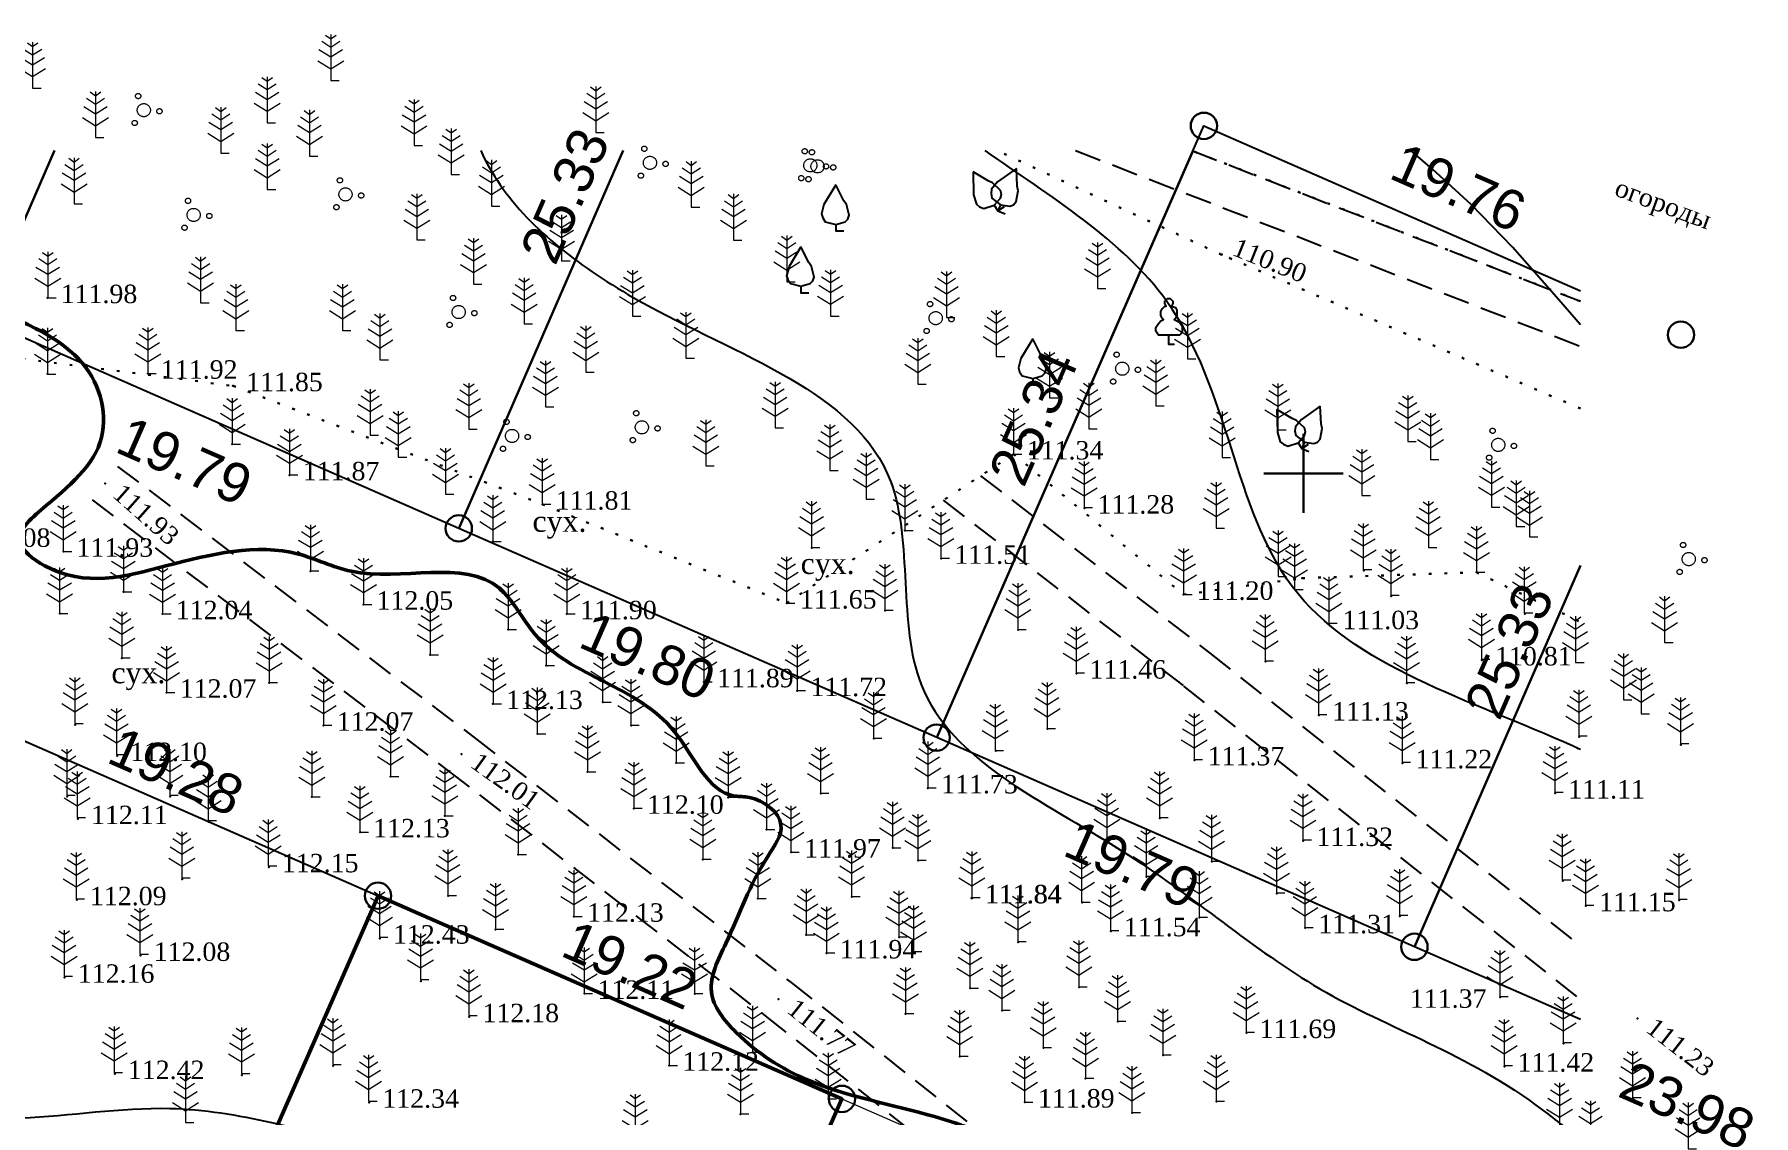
# Model space of a CAD drawing. Header units: millimetres. Extents: x 5405617.8 to 5405717.2, y 5525070.6 to 5525166.7.
# Drawn here: x 5405651.8 to 5405717.1, y 5525125.6 to 5525166.7 of the extents above; entities that cross this region are included whole.
import ezdxf
from ezdxf.enums import TextEntityAlignment as Align

# ---------------------------------------------------------------- set-up
doc = ezdxf.new("R2010")
doc.units = ezdxf.units.MM
for name, pattern in [('DASHEDX2', [1.5, 1, -0.5]), ('HIDDEN', [0.5, 0, -0.5]), ('суцільна', [50, 50, 0])]:
    doc.linetypes.add(name, pattern=pattern)
for name, color, linetype, lineweight in [('11900000', 1, 'Continuous', 30), ('Контур', 7, 'HIDDEN', 30), ('ТОЧКИ', 7, 'Continuous', 30), ('усл. знак', 7, 'суцільна', 20)]:
    doc.layers.add(name, color=color, linetype=linetype, lineweight=lineweight)
for name, color, linetype in [('SC007', 7, 'Continuous'), ('горизонтали', 42, 'Continuous'), ('дороги', 7, 'Continuous'), ('Ділянки_Межі', 10, 'Continuous'), ('надписи', 7, 'Continuous'), ('отметки', 7, 'Continuous'), ('промеры', 185, 'Continuous'), ('Растительность', 7, 'Continuous')]:
    doc.layers.add(name, color=color, linetype=linetype)
doc.styles.get("Standard").update_dxf_attribs({"font": 'arial.ttf'})
doc.styles.add('times', font='times.ttf')

# ---------------------------------------------------------------- blocks, each defined once
blk = doc.blocks.new('A$C51FE15A3')
at = {"layer": 'Растительность', "color": 94, "lineweight": 0}
for points in [[(-0.343, 1.489), (0, 1.267), (0.343, 1.489)], [(-0.201, 1.726), (0, 1.584), (0.201, 1.726)], [(0, 1.75), (0, 0), (0.319, 0)], [(-0.493, 0.753), (0, 0.444), (0.493, 0.753)], [(-0.447, 1.172), (0, 0.895), (0.447, 1.172)]]:
    blk.add_lwpolyline(points, dxfattribs=at)
blk = doc.blocks.new('A$C72385B22')
at = {"layer": 'усл. знак'}
for centre, radius in [((-0.02, 1.49), 0.25), ((0, 0), 0.625), ((-1.29, -0.64), 0.25), ((1.28, -0.76), 0.25)]:
    blk.add_circle(centre, radius, dxfattribs=at)
blk = doc.blocks.new('SYMBOL504')
at = {"layer": 'SC007'}
for points in [[(0, 4.375), (-1.125, 2.5), (-1.375, 1.625), (-1.25, 1.25), (-1, 0.875), (0, 0.625), (0.875, 0.875), (1.125, 1.125), (1.25, 1.5), (1, 2.5), (0.75, 2.875), (0, 4.375)], [(0, 0.625), (0, 0), (0.75, 0)]]:
    blk.add_lwpolyline(points, dxfattribs=at)
blk = doc.blocks.new('A$C2ACB5305')
at = {"layer": 'Растительность'}
blk.add_lwpolyline([(0.2, 0), (0.2, 0), (0, 0), (0, 0.35), (-0.4, 0.35), (-0.5, 0.5), (-0.5, 0.65), (-0.4, 0.8), (-0.3, 0.9), (-0.2, 0.95), (-0.25, 1), (-0.3, 1.1), (-0.3, 1.25), (-0.25, 1.35), (-0.15, 1.45), (-0.1, 1.45), (-0.15, 1.55), (-0.15, 1.65), (-0.05, 1.75), (0.05, 1.75), (0.15, 1.65), (0.15, 1.55), (0.1, 1.45), (0.25, 1.4), (0.3, 1.3), (0.3, 1.1), (0.25, 1), (0.2, 0.95), (0.4, 0.85), (0.5, 0.7), (0.5, 0.5), (0.45, 0.4), (0.4, 0.35), (0, 0.35)], dxfattribs=at)

msp = doc.modelspace()

# ---------------------------------------------------------------- linework, layer by layer
at = {"layer": '11900000', "color": 7}
for points in [[(5405700, 5525148.5, 0), (5405700, 5525151.5, 0)], [(5405700, 5525148.5, 0), (5405700, 5525151.5, 0)], [(5405698.5, 5525150, 0), (5405701.5, 5525150, 0)], [(5405698.5, 5525150, 0), (5405701.5, 5525150, 0)]]:
    msp.add_polyline3d(points, dxfattribs=at)
at = {"layer": 'горизонтали', "color": 32}
msp.add_polyline3d([(5405710.51, 5525155.636, 110.5), (5405709.607, 5525156.692, 110.5), (5405707.927, 5525158.582, 110.5), (5405706.357, 5525160.202, 110.5), (5405704.897, 5525161.542, 110.5), (5405704.076, 5525162.249, 110.5)], dxfattribs=at)
at = {"layer": 'горизонтали', "color": 32, "lineweight": 50}
msp.add_open_spline([(5405689.415, 5525124.321), (5405688.103, 5525124.879), (5405685.506, 5525125.878), (5405681.593, 5525126.517), (5405678.78, 5525128.29), (5405677.14, 5525130.319), (5405678.433, 5525132.778), (5405679.078, 5525134.709), (5405680.581, 5525136.764), (5405679.317, 5525137.765), (5405677.461, 5525137.677), (5405675.933, 5525141.885), (5405671.392, 5525142.304), (5405669.087, 5525147.106), (5405664.86, 5525145.566), (5405660.992, 5525147.54), (5405656.942, 5525146.548), (5405653.32, 5525145.539), (5405650.775, 5525147.512), (5405652.928, 5525149.325), (5405654.633, 5525150.791), (5405654.315, 5525153.841), (5405651.708, 5525155.999), (5405647.682, 5525156.882), (5405647.819, 5525160.071), (5405648.144, 5525161.419), (5405648.413, 5525162.249)], degree=3, knots=[105.96729, 105.96729, 105.96729, 105.96729, 109.295341, 114.328997, 117.562212, 119.373022, 121.295181, 124.95847, 126.253236, 127.841823, 128.392206, 131.73989, 138.209537, 140.411202, 146.07904, 148.174705, 153.227417, 157.82412, 159.162557, 160.836072, 164.352656, 165.903468, 169.284781, 174.080527, 175.575155, 178.192979, 178.192979, 178.192979, 178.192979], dxfattribs=at)
at = {"layer": 'горизонтали', "color": 32}
for points, knots in [([(5405668.773, 5525162.249), (5405668.979, 5525161.803), (5405670.226, 5525159.598), (5405675.866, 5525155.264), (5405686.057, 5525152.194), (5405683.856, 5525140.284), (5405693.398, 5525136.153), (5405700.485, 5525129.751), (5405706.655, 5525127.879), (5405710.037, 5525125.08), (5405710.51, 5525124.744)], [82.89905, 82.89905, 82.89905, 82.89905, 84.572332, 91.416886, 103.203288, 110.981143, 120.846627, 130.028893, 139.680741, 141.244679, 141.244679, 141.244679, 141.244679]), ([(5405710.51, 5525139.521), (5405710.419, 5525139.563), (5405706.445, 5525141.37), (5405697.553, 5525143.874), (5405697.05, 5525156.499), (5405690.353, 5525160.536), (5405687.922, 5525162.249)], [97.769226, 97.769226, 97.769226, 97.769226, 98.056517, 110.325842, 122.1396, 130.534851, 130.534851, 130.534851, 130.534851]), ([(5405627.766, 5525116.979), (5405629.426, 5525119.777), (5405633.716, 5525123.443), (5405642.682, 5525126.351), (5405650.521, 5525125.146), (5405657.722, 5525126.406), (5405665.591, 5525123.977), (5405675.141, 5525121.998), (5405684.025, 5525119.942), (5405689.831, 5525115.172), (5405695.924, 5525116.342), (5405701.643, 5525112.203), (5405707.314, 5525111.492), (5405710.108, 5525109.961), (5405710.51, 5525109.719)], [189.741605, 189.741605, 189.741605, 189.741605, 198.155168, 208.112251, 216.133304, 221.799072, 229.654194, 240.307675, 251.306516, 256.6977, 261.523915, 268.451351, 276.71451, 278.135589, 278.135589, 278.135589, 278.135589])]:
    msp.add_open_spline(points, degree=3, knots=knots, dxfattribs=at)
at = {"layer": 'дороги', "color": 7, "linetype": 'DASHEDX2'}
for points, elevation in [([(5405691.348, 5525162.249), (5405710.51, 5525154.824)], 112.445), ([(5405695.761, 5525162.249), (5405710.51, 5525156.531)], 112.445), ([(5405654.994, 5525150.267), (5405668.517, 5525139.985), (5405680.553, 5525130.68), (5405697.277, 5525117.467), (5405710.51, 5525106.969)], 111.93), ([(5405687.744, 5525149.908), (5405696.433, 5525143.19), (5405710.51, 5525132.068)], 110.99), ([(5405654.026, 5525148.993), (5405667.543, 5525138.715), (5405679.567, 5525129.42), (5405696.283, 5525116.213), (5405710.51, 5525104.926)], 111.93), ([(5405686.328, 5525148.98), (5405695.447, 5525141.93), (5405710.51, 5525130.029)], 110.99)]:
    msp.add_lwpolyline(points, dxfattribs=dict(at, elevation=elevation))
at = {"layer": 'Ділянки_Межі'}
for points in [[(5405710.51, 5525146.504), (5405704.21, 5525132.034), (5405686.078, 5525139.972), (5405696.219, 5525163.189), (5405710.51, 5525156.932)], [(5405652.603, 5525162.249), (5405649.808, 5525155.851), (5405635.195, 5525162.249)], [(5405674.181, 5525162.249), (5405667.94, 5525147.913), (5405649.808, 5525155.851), (5405652.603, 5525162.249)], [(5405695.809, 5525162.249), (5405686.078, 5525139.972), (5405667.94, 5525147.913), (5405674.181, 5525162.249)], [(5405710.51, 5525129.276), (5405704.21, 5525132.034), (5405710.51, 5525146.504)]]:
    msp.add_lwpolyline(points, dxfattribs=at)
msp.add_lwpolyline([(5405636.788, 5525117.886), (5405647.215, 5525141.703), (5405664.875, 5525133.972), (5405654.432, 5525110.161), (5405643.642, 5525114.885)], close=True, dxfattribs=at)
at = {"layer": 'Ділянки_Межі', "lineweight": 50}
msp.add_lwpolyline([(5405654.432, 5525110.161), (5405664.875, 5525133.972), (5405682.482, 5525126.263), (5405672.055, 5525102.446), (5405661.249, 5525107.177)], close=True, dxfattribs=at)
at = {"layer": 'Ділянки_Межі', "lineweight": 0}
msp.add_lwpolyline([(5405710.51, 5525108.876), (5405692.998, 5525093.277), (5405672.055, 5525102.446), (5405682.482, 5525126.263), (5405710.51, 5525113.993)], dxfattribs=at)
at = {"layer": 'Контур', "color": 7, "linetype": 'HIDDEN'}
for points, elevation in [([(5405624.73, 5525163.497), (5405626.28, 5525162.79), (5405632.31, 5525159.09), (5405642.05, 5525159.17), (5405650.794, 5525154.431), (5405659.38, 5525153.32), (5405671.11, 5525148.83), (5405680.38, 5525145.08), (5405688.995, 5525150.728), (5405695.45, 5525145.401), (5405699.954, 5525146.023), (5405706.561, 5525146.246), (5405710.51, 5525144.363)], 112.419), ([(5405710.51, 5525152.463), (5405696.89, 5525158.3), (5405688.368, 5525162.249)], 110.644), ([(5405710.51, 5525156.531), (5405695.761, 5525162.249)], 109.33)]:
    msp.add_lwpolyline(points, dxfattribs=dict(at, elevation=elevation))
at = {"layer": 'отметки', "color": 7}
for p in [(5405696.894, 5525158.303, 110.895), (5405652.332, 5525156.662, 111.981), (5405652.328, 5525153.773, 112.018), (5405656.136, 5525153.794, 111.92), (5405659.371, 5525153.319, 111.847), (5405659.341, 5525151.108, 111.948), (5405688.995, 5525150.728, 111.345), (5405661.52, 5525149.937, 111.871), (5405654.515, 5525149.622, 111.934), (5405671.121, 5525148.824, 111.813), (5405691.684, 5525148.675, 111.28), (5405669.231, 5525147.415, 111.947), (5405684.868, 5525147.836, 111.537), (5405652.934, 5525147.037, 111.934), (5405681.342, 5525147.177, 111.662), (5405686.249, 5525146.768, 111.515), (5405662.319, 5525146.295, 112.041), (5405699.954, 5525146.023, 110.986), (5405702.289, 5525146.318, 110.947), (5405706.561, 5525146.246, 110.87), (5405655.212, 5525145.501, 112.019), (5405695.45, 5525145.401, 111.197), (5405664.321, 5525145.029, 112.047), (5405680.389, 5525145.072, 111.648), (5405684.118, 5525144.791, 111.456), (5405703.327, 5525145.339, 110.921), (5405652.798, 5525144.677, 112.052), (5405656.7, 5525144.665, 112.038), (5405669.813, 5525144.074, 112.044), (5405672.045, 5525144.666, 111.896), (5405700.978, 5525144.288, 111.026), (5405708.395, 5525144.673, 110.894), (5405689.175, 5525144.058, 111.413), (5405655.15, 5525142.993, 112.103), (5405666.85, 5525143.112, 112.079), (5405698.554, 5525142.86, 111.189), (5405706.768, 5525142.912, 110.813), (5405671.262, 5525142.705, 112.042), (5405691.378, 5525142.411, 111.459), (5405656.851, 5525141.687, 112.068), (5405660.747, 5525142.058, 112.074), (5405677.243, 5525142.083, 111.891), (5405680.785, 5525141.746, 111.724), (5405703.926, 5525142.036, 111.103), (5405669.239, 5525141.258, 112.13), (5405673.407, 5525141.312, 112.039), (5405700.587, 5525140.821, 111.13), (5405653.385, 5525140.461, 112.1), (5405662.809, 5525140.433, 112.072), (5405674.478, 5525140.439, 112.046), (5405690.283, 5525140.307, 111.452), (5405670.929, 5525140.116, 112.086), (5405683.694, 5525139.938, 111.7), (5405710.465, 5525140.004, 110.975), (5405714.32, 5525139.704, 110.973), (5405654.973, 5525139.282, 112.099), (5405668.038, 5525139.342, 112.015), (5405676.196, 5525139.012, 112.051), (5405688.317, 5525139.475, 111.457), (5405695.862, 5525139.12, 111.375), (5405703.753, 5525139.009, 111.224), (5405665.352, 5525138.494, 112.096), (5405672.826, 5525138.675, 112.102), (5405653.08, 5525137.744, 112.1), (5405656.992, 5525137.737, 112.089), (5405662.36, 5525137.72, 112.118), (5405678.163, 5525137.704, 111.997), (5405681.681, 5525137.848, 111.909), (5405685.748, 5525138.056, 111.729), (5405709.549, 5525137.861, 111.115), (5405653.484, 5525136.89, 112.108), (5405667.413, 5525137.006, 112.121), (5405674.585, 5525137.282, 112.099), (5405694.553, 5525136.919, 111.362), (5405658.448, 5525136.783, 112.108), (5405664.192, 5525136.386, 112.134), (5405679.622, 5525136.485, 112.016), (5405680.551, 5525135.62, 111.975), (5405684.41, 5525135.786, 111.889), (5405692.539, 5525136.107, 111.512), (5405699.99, 5525136.06, 111.321), (5405660.728, 5525135.062, 112.153), (5405670.198, 5525135.531, 112.032), (5405677.202, 5525135.351, 112.071), (5405685.372, 5525135.311, 111.863), (5405696.526, 5525135.269, 111.386), (5405657.447, 5525134.6, 112.123), (5405694.04, 5525134.691, 111.49), (5405709.836, 5525134.533, 111.063), (5405653.443, 5525133.812, 112.09), (5405667.54, 5525133.972, 112.096), (5405679.295, 5525133.862, 111.979), (5405682.853, 5525133.93, 111.927), (5405687.404, 5525133.881, 111.837), (5405687.421, 5525133.886, 111.836), (5405691.593, 5525133.714, 111.595), (5405698.988, 5525134.051, 111.349), (5405714.255, 5525133.803, 111.147), (5405672.311, 5525133.186, 112.13), (5405696.053, 5525133.143, 111.505), (5405703.655, 5525133.201, 111.301), (5405710.717, 5525133.583, 111.153), (5405664.944, 5525132.354, 112.432), (5405669.331, 5525132.692, 112.118), (5405681.129, 5525132.486, 111.969), (5405684.649, 5525132.398, 111.857), (5405692.682, 5525132.634, 111.544), (5405700.062, 5525132.748, 111.314), (5405655.861, 5525131.699, 112.077), (5405681.896, 5525131.794, 111.943), (5405685.208, 5525131.84, 111.873), (5405689.165, 5525132.216, 111.798), (5405652.982, 5525130.869, 112.162), (5405666.501, 5525130.729, 112.187), (5405687.349, 5525130.459, 111.692), (5405691.485, 5525130.504, 111.691), (5405672.707, 5525130.259, 112.107), (5405676.901, 5525130.251, 112.031), (5405680.075, 5525130.043, 111.77), (5405707.468, 5525130.124, 111.375), (5405668.339, 5525129.373, 112.18), (5405684.897, 5525129.492, 111.95), (5405688.557, 5525129.614, 111.766), (5405692.948, 5525129.197, 111.729), (5405712.673, 5525129.311, 111.231), (5405697.833, 5525128.771, 111.685), (5405679.099, 5525128.039, 112.013), (5405686.96, 5525127.875, 111.852), (5405690.128, 5525128.197, 111.784), (5405694.668, 5525127.918, 111.701), (5405709.861, 5525128.364, 111.317), (5405654.881, 5525127.215, 112.423), (5405659.708, 5525127.166, 112.287), (5405663.179, 5525127.515, 112.282), (5405675.925, 5525127.531, 112.123), (5405707.623, 5525127.498, 111.416), (5405691.731, 5525127.036, 111.824), (5405664.539, 5525126.127, 112.339), (5405681.972, 5525126.254, 112.014), (5405689.422, 5525126.134, 111.888), (5405696.693, 5525126.169, 111.783), (5405712.507, 5525126.288, 111.408), (5405678.635, 5525125.686, 112.07), (5405693.498, 5525125.739, 111.869)]:
    msp.add_point(p, dxfattribs=at)
at = {"layer": 'ТОЧКИ'}
for centre in [(5405696.219, 5525163.189, 107.24), (5405714.323, 5525155.263), (5405667.94, 5525147.913), (5405686.075, 5525139.973), (5405664.875, 5525133.972, 107.24), (5405704.21, 5525132.034), (5405682.482, 5525126.263, 107.24)]:
    msp.add_circle(centre, 0.5, dxfattribs=at)

# ---------------------------------------------------------------- block references
at = {"layer": 'Растительность', "color": 7}
for name, p in [('A$C51FE15A3', (5405651.768, 5525164.615, 112.419)), ('A$C51FE15A3', (5405663.082, 5525164.91, 111.537)), ('A$C51FE15A3', (5405660.667, 5525163.299, 111.66)), ('A$C51FE15A3', (5405654.155, 5525162.749, 112.419)), ('A$C51FE15A3', (5405673.141, 5525162.938, 112.419)), ('A$C51FE15A3', (5405658.907, 5525162.154, 112.419)), ('A$C51FE15A3', (5405662.275, 5525162.042, 111.66)), ('A$C51FE15A3', (5405666.241, 5525162.441, 111.537)), ('A$C51FE15A3', (5405667.651, 5525161.338, 111.537)), ('A$C51FE15A3', (5405660.672, 5525160.774, 112.419)), ('A$C51FE15A3', (5405653.338, 5525160.231, 111.95)), ('A$C51FE15A3', (5405669.18, 5525160.144, 111.537)), ('A$C51FE15A3', (5405676.765, 5525160.105, 112.419)), ('A$C51FE15A3', (5405666.348, 5525158.859, 111.66)), ('A$C51FE15A3', (5405678.365, 5525158.854, 112.419)), ('A$C51FE15A3', (5405671.843, 5525158.062, 111.537)), ('A$C51FE15A3', (5405668.499, 5525157.177, 111.66)), ('A$C51FE15A3', (5405680.389, 5525157.272, 112.419)), ('A$C51FE15A3', (5405692.18, 5525157.011, 112.419)), ('A$C51FE15A3', (5405652.34, 5525156.66, 111.98)), ('A$C51FE15A3', (5405658.144, 5525156.474, 111.95)), ('A$C51FE15A3', (5405659.484, 5525155.427, 111.95)), ('A$C51FE15A3', (5405663.523, 5525155.427, 112.419)), ('A$C51FE15A3', (5405670.421, 5525155.675, 111.66)), ('A$C51FE15A3', (5405674.529, 5525155.962, 111.537)), ('A$C51FE15A3', (5405682.052, 5525155.972, 112.419)), ('A$C51FE15A3', (5405686.45, 5525155.917, 112.419)), ('A$C2ACB5305', (5405694.89, 5525154.892, 112.419)), ('A$C51FE15A3', (5405664.949, 5525154.312, 112.419)), ('A$C51FE15A3', (5405676.562, 5525154.373, 111.537)), ('A$C51FE15A3', (5405688.341, 5525154.439, 112.419)), ('A$C51FE15A3', (5405695.591, 5525154.344, 112.419)), ('A$C51FE15A3', (5405652.33, 5525153.77, 112.02)), ('A$C51FE15A3', (5405656.14, 5525153.79, 111.92)), ('A$C51FE15A3', (5405672.761, 5525153.845, 111.66)), ('A$C51FE15A3', (5405685.361, 5525153.386, 112.419)), ('A$C51FE15A3', (5405690.358, 5525152.862, 112.419)), ('A$C51FE15A3', (5405671.229, 5525152.522, 112.419)), ('A$C51FE15A3', (5405694.393, 5525152.567, 110.947)), ('A$C51FE15A3', (5405664.573, 5525151.449, 111.95)), ('A$C51FE15A3', (5405668.321, 5525151.676, 112.419)), ('A$C51FE15A3', (5405679.95, 5525151.725, 111.537)), ('A$C51FE15A3', (5405691.855, 5525151.692, 112.419)), ('A$C51FE15A3', (5405699.026, 5525151.659, 112.419)), ('A$C51FE15A3', (5405659.34, 5525151.11, 111.95)), ('A$C51FE15A3', (5405703.954, 5525151.207, 112.419)), ('A$C51FE15A3', (5405665.645, 5525150.611, 111.95)), ('A$C51FE15A3', (5405677.315, 5525150.286, 111.66)), ('A$C51FE15A3', (5405688.995, 5525150.728, 112.419)), ('A$C51FE15A3', (5405696.914, 5525150.597, 110.947)), ('A$C51FE15A3', (5405704.819, 5525150.531, 112.419)), ('A$C51FE15A3', (5405661.51, 5525149.94, 111.87)), ('A$C51FE15A3', (5405682.022, 5525150.105, 111.537)), ('A$C51FE15A3', (5405667.433, 5525149.213, 111.95)), ('A$C51FE15A3', (5405683.401, 5525149.028, 111.537)), ('A$C51FE15A3', (5405702.217, 5525149.165, 112.419)), ('A$C51FE15A3', (5405671.11, 5525148.83, 112.419)), ('A$C51FE15A3', (5405691.67, 5525148.7, 111.28)), ('A$C51FE15A3', (5405707.131, 5525148.724, 112.419)), ('A$C51FE15A3', (5405684.868, 5525147.836, 111.537)), ('A$C51FE15A3', (5405696.684, 5525147.917, 112.419)), ('A$C51FE15A3', (5405708.075, 5525147.986, 112.419)), ('A$C51FE15A3', (5405708.578, 5525147.593, 112.419)), ('A$C51FE15A3', (5405652.93, 5525147.04, 111.93)), ('A$C51FE15A3', (5405669.23, 5525147.42, 111.95)), ('A$C51FE15A3', (5405681.33, 5525147.19, 111.66)), ('A$C51FE15A3', (5405704.738, 5525147.194, 112.419)), ('A$C51FE15A3', (5405662.31, 5525146.3, 112.04)), ('A$C51FE15A3', (5405686.24, 5525146.78, 111.51)), ('A$C51FE15A3', (5405702.27, 5525146.35, 110.95)), ('A$C51FE15A3', (5405706.561, 5525146.246, 112.419)), ('A$C51FE15A3', (5405699.032, 5525146.082, 112.419)), ('A$C51FE15A3', (5405699.662, 5525145.589, 112.419)), ('A$C51FE15A3', (5405655.21, 5525145.5, 112.02)), ('A$C51FE15A3', (5405664.32, 5525145.03, 112.05)), ('A$C51FE15A3', (5405680.38, 5525145.08, 112.419)), ('A$C51FE15A3', (5405695.45, 5525145.401, 112.419)), ('A$C51FE15A3', (5405703.31, 5525145.38, 110.92)), ('A$C51FE15A3', (5405652.79, 5525144.68, 112.05)), ('A$C51FE15A3', (5405656.7, 5525144.67, 112.04)), ('A$C51FE15A3', (5405672.04, 5525144.67, 111.9)), ('A$C51FE15A3', (5405684.11, 5525144.81, 111.46)), ('A$C51FE15A3', (5405700.96, 5525144.32, 111.02)), ('A$C51FE15A3', (5405708.38, 5525144.71, 110.89)), ('A$C51FE15A3', (5405669.81, 5525144.08, 112.04)), ('A$C51FE15A3', (5405689.16, 5525144.08, 111.41)), ('A$C51FE15A3', (5405655.15, 5525143, 112.1)), ('A$C51FE15A3', (5405666.85, 5525143.12, 112.08)), ('A$C51FE15A3', (5405713.705, 5525143.585, 112.419)), ('A$C51FE15A3', (5405671.26, 5525142.71, 112.04)), ('A$C51FE15A3', (5405691.37, 5525142.43, 111.46)), ('A$C51FE15A3', (5405698.54, 5525142.89, 111.19)), ('A$C51FE15A3', (5405706.75, 5525142.95, 110.81)), ('A$C51FE15A3', (5405710.326, 5525142.826, 110.973)), ('A$C51FE15A3', (5405656.85, 5525141.69, 112.07)), ('A$C51FE15A3', (5405660.74, 5525142.06, 112.07)), ('A$C51FE15A3', (5405677.24, 5525142.09, 111.89)), ('A$C51FE15A3', (5405680.78, 5525141.76, 111.72)), ('A$C51FE15A3', (5405703.91, 5525142.07, 111.1)), ('A$C51FE15A3', (5405669.24, 5525141.26, 112.13)), ('A$C51FE15A3', (5405673.4, 5525141.32, 112.04)), ('A$C51FE15A3', (5405712.138, 5525141.41, 110.973)), ('A$C51FE15A3', (5405653.37, 5525140.51, 112.1)), ('A$C51FE15A3', (5405662.8, 5525140.44, 112.07)), ('A$C51FE15A3', (5405674.47, 5525140.44, 112.05)), ('A$C51FE15A3', (5405700.57, 5525140.85, 111.13)), ('A$C51FE15A3', (5405712.815, 5525140.88, 110.973)), ('A$C51FE15A3', (5405670.92, 5525140.12, 112.09)), ('A$C51FE15A3', (5405683.68, 5525139.95, 111.7)), ('A$C51FE15A3', (5405690.27, 5525140.32, 111.45)), ('A$C51FE15A3', (5405710.45, 5525140.04, 110.97)), ('A$C51FE15A3', (5405714.31, 5525139.75, 110.97)), ('A$C51FE15A3', (5405654.95, 5525139.33, 112.1)), ('A$C51FE15A3', (5405688.3, 5525139.49, 111.46)), ('A$C51FE15A3', (5405695.85, 5525139.14, 111.37)), ('A$C51FE15A3', (5405665.35, 5525138.5, 112.1)), ('A$C51FE15A3', (5405672.82, 5525138.68, 112.1)), ('A$C51FE15A3', (5405676.19, 5525139.02, 112.05)), ('A$C51FE15A3', (5405703.74, 5525139.04, 111.22)), ('A$C51FE15A3', (5405653.06, 5525137.79, 112.1)), ('A$C51FE15A3', (5405656.97, 5525137.79, 112.09)), ('A$C51FE15A3', (5405681.67, 5525137.86, 111.91)), ('A$C51FE15A3', (5405685.74, 5525138.07, 111.73)), ('A$C51FE15A3', (5405709.54, 5525137.9, 111.11)), ('A$C51FE15A3', (5405662.36, 5525137.72, 112.12)), ('A$C51FE15A3', (5405674.58, 5525137.29, 112.1)), ('A$C51FE15A3', (5405678.16, 5525137.71, 112)), ('A$C51FE15A3', (5405653.46, 5525136.94, 112.11)), ('A$C51FE15A3', (5405658.43, 5525136.83, 112.11)), ('A$C51FE15A3', (5405667.41, 5525137.01, 112.12)), ('A$C51FE15A3', (5405679.62, 5525136.49, 112.02)), ('A$C51FE15A3', (5405694.54, 5525136.94, 111.36)), ('A$C51FE15A3', (5405664.19, 5525136.39, 112.13)), ('A$C51FE15A3', (5405684.4, 5525135.79, 111.89)), ('A$C51FE15A3', (5405692.53, 5525136.12, 111.51)), ('A$C51FE15A3', (5405699.98, 5525136.09, 111.32)), ('A$C51FE15A3', (5405670.19, 5525135.54, 112.03)), ('A$C51FE15A3', (5405677.2, 5525135.36, 112.07)), ('A$C51FE15A3', (5405680.54, 5525135.63, 111.97)), ('A$C51FE15A3', (5405685.36, 5525135.32, 111.86)), ('A$C51FE15A3', (5405696.51, 5525135.29, 111.39)), ('A$C51FE15A3', (5405657.43, 5525134.65, 112.12)), ('A$C51FE15A3', (5405660.71, 5525135.11, 112.15)), ('A$C51FE15A3', (5405694.03, 5525134.71, 111.49)), ('A$C51FE15A3', (5405709.82, 5525134.57, 111.06)), ('A$C51FE15A3', (5405653.42, 5525133.86, 112.09)), ('A$C51FE15A3', (5405667.53, 5525133.98, 112.1)), ('A$C51FE15A3', (5405679.29, 5525133.87, 111.98)), ('A$C51FE15A3', (5405682.85, 5525133.94, 111.93)), ('A$C51FE15A3', (5405687.41, 5525133.9, 111.84)), ('A$C51FE15A3', (5405698.97, 5525134.08, 111.35)), ('A$C51FE15A3', (5405714.24, 5525133.84, 111.15)), ('A$C51FE15A3', (5405672.31, 5525133.19, 112.13)), ('A$C51FE15A3', (5405691.58, 5525133.73, 111.59)), ('A$C51FE15A3', (5405703.64, 5525133.23, 111.3)), ('A$C51FE15A3', (5405710.7, 5525133.62, 111.15)), ('A$C51FE15A3', (5405669.33, 5525132.7, 112.12)), ('A$C51FE15A3', (5405692.67, 5525132.65, 111.54)), ('A$C51FE15A3', (5405696.04, 5525133.16, 111.5)), ('A$C51FE15A3', (5405700.05, 5525132.77, 111.31)), ('A$C51FE15A3', (5405664.93, 5525132.4, 112.43)), ('A$C51FE15A3', (5405681.12, 5525132.49, 111.97)), ('A$C51FE15A3', (5405684.64, 5525132.41, 111.86)), ('A$C51FE15A3', (5405689.16, 5525132.23, 111.8)), ('A$C51FE15A3', (5405655.84, 5525131.75, 112.07)), ('A$C51FE15A3', (5405681.89, 5525131.8, 111.94)), ('A$C51FE15A3', (5405685.2, 5525131.85, 111.87)), ('A$C51FE15A3', (5405652.96, 5525130.92, 112.16)), ('A$C51FE15A3', (5405666.49, 5525130.79, 112.18)), ('A$C51FE15A3', (5405672.7, 5525130.26, 112.11)), ('A$C51FE15A3', (5405676.89, 5525130.26, 112.03)), ('A$C51FE15A3', (5405687.34, 5525130.47, 111.69)), ('A$C51FE15A3', (5405691.47, 5525130.52, 111.69)), ('A$C51FE15A3', (5405707.45, 5525130.15, 111.37)), ('A$C51FE15A3', (5405668.32, 5525129.43, 112.18)), ('A$C51FE15A3', (5405684.89, 5525129.5, 111.95)), ('A$C51FE15A3', (5405688.55, 5525129.63, 111.77)), ('A$C51FE15A3', (5405692.94, 5525129.21, 111.73)), ('A$C51FE15A3', (5405697.82, 5525128.79, 111.68)), ('A$C51FE15A3', (5405679.09, 5525128.04, 112.01)), ('A$C51FE15A3', (5405690.12, 5525128.21, 111.78)), ('A$C51FE15A3', (5405709.85, 5525128.4, 111.32)), ('A$C51FE15A3', (5405663.16, 5525127.57, 112.28)), ('A$C51FE15A3', (5405675.92, 5525127.53, 112.12)), ('A$C51FE15A3', (5405686.95, 5525127.88, 111.85)), ('A$C51FE15A3', (5405694.66, 5525127.93, 111.7)), ('A$C51FE15A3', (5405707.61, 5525127.53, 111.42)), ('A$C51FE15A3', (5405654.86, 5525127.26, 112.42)), ('A$C51FE15A3', (5405659.69, 5525127.22, 112.28)), ('A$C51FE15A3', (5405691.72, 5525127.05, 111.82)), ('A$C51FE15A3', (5405664.52, 5525126.18, 112.34)), ('A$C51FE15A3', (5405681.96, 5525126.26, 112.01)), ('A$C51FE15A3', (5405689.41, 5525126.14, 111.89)), ('A$C51FE15A3', (5405696.68, 5525126.18, 111.78)), ('A$C51FE15A3', (5405712.49, 5525126.32, 111.41)), ('A$C51FE15A3', (5405657.57, 5525125.37, 112.54)), ('A$C51FE15A3', (5405678.63, 5525125.69, 112.07)), ('A$C51FE15A3', (5405693.49, 5525125.75, 111.87)), ('A$C51FE15A3', (5405709.72, 5525125.12, 111.53)), ('A$C51FE15A3', (5405674.64, 5525124.69, 112.37)), ('A$C51FE15A3', (5405710.89, 5525124.44, 111.5)), ('A$C51FE15A3', (5405714.6, 5525124.37, 111.5))]:
    msp.add_blockref(name, p, dxfattribs=at)
for p, xscale, yscale, zscale, rotation in [((5405688.398, 5525159.967, 112.419), 0.4000000003725291, 0.4000000003725291, 0.4000000003725291, 32.51364330980112), ((5405688.398, 5525159.967, 113.865), 0.400000000372529, 0.400000000372529, 0.400000000372529, 336.2094203736417), ((5405699.932, 5525150.951, 110.973), 0.4000000003725291, 0.4000000003725291, 0.4000000003725291, 32.51364330980112), ((5405699.932, 5525150.951, 112.419), 0.400000000372529, 0.400000000372529, 0.400000000372529, 336.2094203736417)]:
    msp.add_blockref('SYMBOL504', p, dxfattribs=dict(at, xscale=xscale, yscale=yscale, zscale=zscale, rotation=rotation))
at = {"layer": 'Растительность', "color": 7, "xscale": 0.400000000372529, "yscale": 0.400000000372529, "zscale": 0.400000000372529}
for p in [(5405682.251, 5525159.199, 112.419), (5405680.925, 5525156.853, 112.419), (5405689.727, 5525153.355, 112.419)]:
    msp.add_blockref('SYMBOL504', p, dxfattribs=at)
at = {"layer": 'усл. знак', "color": 7, "linetype": 'суцільна', "lineweight": 13, "xscale": 0.3999999998750298, "yscale": 0.3999999998750298, "zscale": 0.3999999998750298, "rotation": 265.3647753868261}
for p in [(5405655.986, 5525163.784), (5405675.195, 5525161.785), (5405681.284, 5525161.69), (5405681.556, 5525161.652), (5405663.642, 5525160.587), (5405657.878, 5525159.809), (5405667.937, 5525156.122), (5405686.041, 5525155.891), (5405693.12, 5525153.972), (5405669.963, 5525151.422), (5405674.889, 5525151.748), (5405707.39, 5525151.082), (5405714.621, 5525146.747)]:
    msp.add_blockref('A$C72385B22', p, dxfattribs=at)

# ---------------------------------------------------------------- texts
at = {"layer": 'надписи', "color": 7, "style": 'times'}
for p in [(5405670.738, 5525148.584, 111.861), (5405680.917, 5525146.983, 111.861), (5405654.757, 5525142.836, 111.861)]:
    msp.add_text('сух.', height=0.8, dxfattribs=at).set_placement(p, align=Align.TOP_LEFT)
at = {"layer": 'отметки', "color": 7, "style": 'times'}
for s, rotation, p in [('огороды', 339.74095, (5405711.996, 5525161.223, 281.561)), ('110.90', 338.04399, (5405697.504, 5525158.952, 110.895)), ('111.93', 318.54702, (5405655.221, 5525149.666, 111.934)), ('112.01', 324.42124, (5405668.736, 5525139.458, 112.015)), ('111.77', 321.47056, (5405680.778, 5525130.123, 111.77)), ('111.23', 322.05829, (5405713.375, 5525129.398, 111.231))]:
    msp.add_text(s, height=0.7, rotation=rotation, dxfattribs=at).set_placement(p, align=Align.TOP_LEFT)
for s, p in [('111.98', (5405652.832, 5525157.162, 111.981)), ('111.92', (5405656.636, 5525154.294, 111.92)), ('111.85', (5405659.871, 5525153.819, 111.847)), ('111.34', (5405689.495, 5525151.228, 111.345)), ('111.87', (5405662.02, 5525150.437, 111.871)), ('111.81', (5405671.621, 5525149.324, 111.813)), ('111.28', (5405692.184, 5525149.175, 111.28)), ('112.08', (5405649.535, 5525147.911, 112.079)), ('111.93', (5405653.434, 5525147.537, 111.934)), ('111.51', (5405686.749, 5525147.268, 111.515)), ('112.05', (5405664.821, 5525145.529, 112.047)), ('111.65', (5405680.889, 5525145.572, 111.648)), ('111.20', (5405695.95, 5525145.901, 111.197)), ('112.04', (5405657.2, 5525145.165, 112.038)), ('111.90', (5405672.545, 5525145.166, 111.896)), ('111.03', (5405701.478, 5525144.788, 111.026)), ('110.81', (5405707.268, 5525143.412, 110.813)), ('111.46', (5405691.878, 5525142.911, 111.459)), ('112.07', (5405657.351, 5525142.187, 112.068)), ('111.89', (5405677.743, 5525142.583, 111.891)), ('111.72', (5405681.285, 5525142.246, 111.724)), ('112.13', (5405669.739, 5525141.758, 112.13)), ('112.07', (5405663.309, 5525140.933, 112.072)), ('111.13', (5405701.087, 5525141.321, 111.13)), ('112.10', (5405655.473, 5525139.782, 112.099)), ('111.37', (5405696.362, 5525139.62, 111.375)), ('111.22', (5405704.253, 5525139.509, 111.224)), ('111.73', (5405686.248, 5525138.556, 111.729)), ('111.11', (5405710.049, 5525138.361, 111.115)), ('112.10', (5405675.085, 5525137.782, 112.099)), ('112.11', (5405653.984, 5525137.39, 112.108)), ('112.13', (5405664.692, 5525136.886, 112.134)), ('111.32', (5405700.49, 5525136.56, 111.321)), ('111.97', (5405681.051, 5525136.12, 111.975)), ('112.15', (5405661.228, 5525135.562, 112.153)), ('112.09', (5405653.943, 5525134.312, 112.09)), ('111.84', (5405687.904, 5525134.381, 111.837)), ('111.84', (5405687.921, 5525134.386, 111.836)), ('112.13', (5405672.811, 5525133.686, 112.13)), ('111.15', (5405711.217, 5525134.083, 111.153)), ('111.54', (5405693.182, 5525133.134, 111.544)), ('111.31', (5405700.562, 5525133.248, 111.314)), ('112.43', (5405665.444, 5525132.854, 112.432)), ('112.08', (5405656.361, 5525132.199, 112.077)), ('111.94', (5405682.396, 5525132.294, 111.943)), ('112.16', (5405653.482, 5525131.369, 112.162)), ('112.11', (5405673.207, 5525130.759, 112.107)), ('111.37', (5405704.037, 5525130.42, 111.375)), ('112.18', (5405668.839, 5525129.873, 112.18)), ('111.69', (5405698.333, 5525129.271, 111.685)), ('112.12', (5405676.425, 5525128.031, 112.123)), ('111.42', (5405708.123, 5525127.998, 111.416)), ('112.42', (5405655.381, 5525127.715, 112.423)), ('112.34', (5405665.039, 5525126.627, 112.339)), ('111.89', (5405689.922, 5525126.634, 111.888))]:
    msp.add_text(s, height=0.7, dxfattribs=at).set_placement(p, align=Align.TOP_LEFT)
at = {"layer": 'промеры', "char_height": 1.5, "attachment_point": 1}
for s, insert, rotation in [('25.33', (5405670.223, 5525158.439), 66.37949), ('19.76', (5405703.788, 5525162.599), 336.35584), ('25.34', (5405688.006, 5525150.019, 107.24), 66.37949), ('19.79', (5405655.439, 5525152.214), 336.35584), ('25.33', (5405706.06, 5525141.166), 66.37949), ('19.80', (5405673.02, 5525144.811), 336.35584), ('19.28', (5405655.119, 5525140.43), 336.35584), ('19.79', (5405691.404, 5525136.905), 336.35584), ('19.22', (5405672.347, 5525133.088), 336.35584), ('23.98', (5405712.47, 5525127.752), 336.35584)]:
    msp.add_mtext(s, dxfattribs=dict(at, insert=insert, rotation=rotation))

doc.saveas('drawing.dxf')
